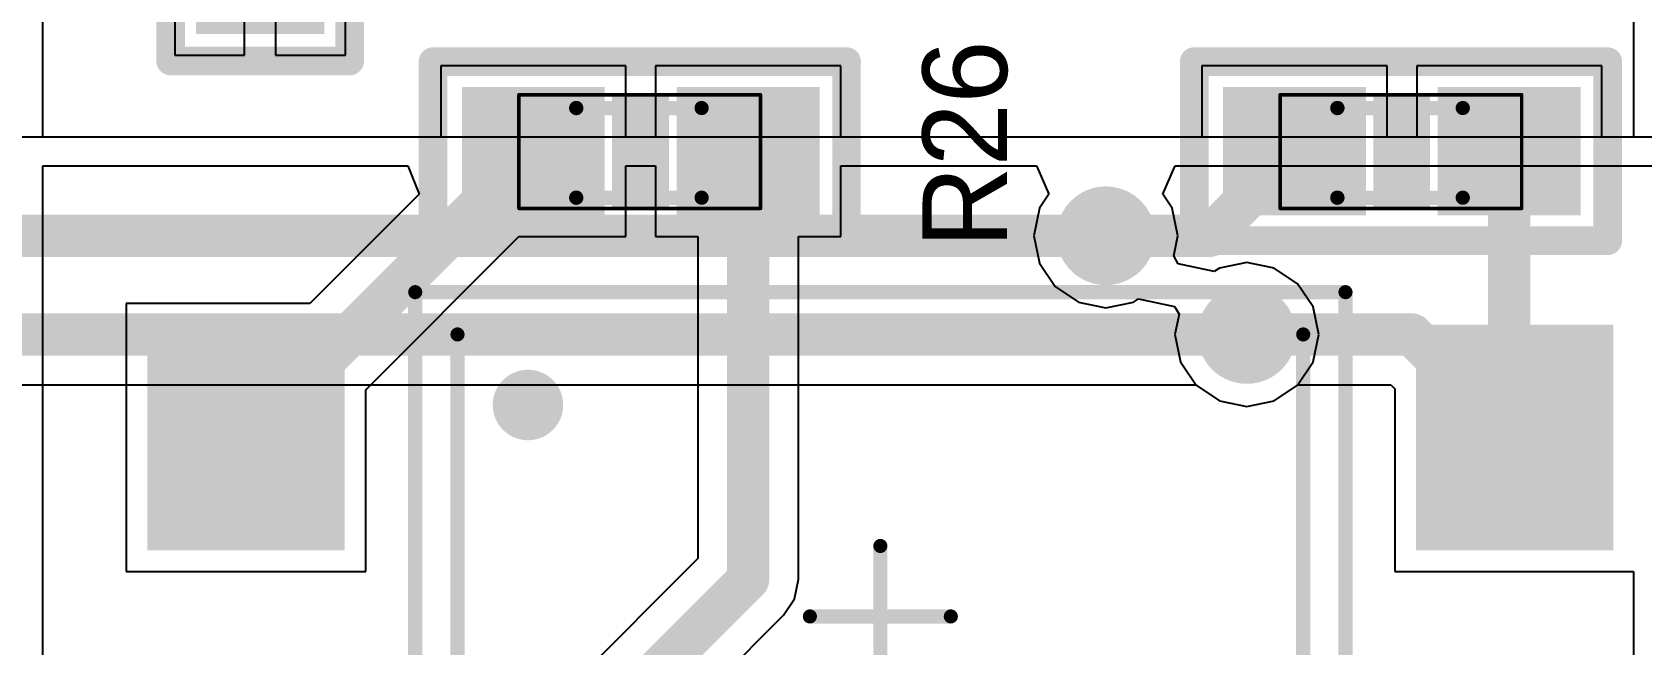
# Model space of a CAD drawing. Header units: millimetres. Extents: x 59 to 152, y 30 to 146.
# Drawn here: x 126.18 to 137.6, y 120.2 to 124.54 of the extents above; entities that cross this region are included whole.
import ezdxf

# ---------------------------------------------------------------- set-up
doc = ezdxf.new("R2010")
doc.units = ezdxf.units.MM
for name, color, linetype in [('BottomLayer', 5, 'Continuous'), ('BottomSolder', 6, 'Continuous'), ('Mechanical13', 56, 'Continuous'), ('Mechanical15', 56, 'Continuous'), ('Mechanical16', 56, 'Continuous'), ('Mechanical6', 56, 'Continuous'), ('MultiLayer', 9, 'Continuous'), ('PadHoleLayer', 156, 'Continuous'), ('TopLayer', 1, 'Continuous'), ('TopOverlay', 2, 'Continuous'), ('TopPaste', 8, 'Continuous'), ('TopSolder', 216, 'Continuous'), ('ViaHoleLayer', 16, 'Continuous')]:
    doc.layers.add(name, color=color, linetype=linetype)

# ---------------------------------------------------------------- blocks, each defined once
blk = doc.blocks.new('C0603_190')
at = {"layer": 'Mechanical16'}
for points, const_width in [([(-0.85, 0.406), (0.864, 0.406)], 0.0254), ([(-0.85, 0.406), (-0.85, -0.4)], 0.0254), ([(-0.432, 0.33), (0.457, 0.33)], 0.102), ([(0.864, 0.406), (0.864, -0.4)], 0.0254), ([(-0.432, -0.306), (0.457, -0.306)], 0.102), ([(-0.85, -0.4), (0.864, -0.4)], 0.0254)]:
    blk.add_lwpolyline(points, dxfattribs=dict(at, const_width=const_width))
for points, const_width in [([(-0.856, 0.406, 1), (-0.844, 0.406, 1)], 0.0127), ([(-0.856, 0.406, 1), (-0.844, 0.406, 1)], 0.0127), ([(-0.457, 0.33, 1), (-0.407, 0.33, 1)], 0.0508), ([(0.432, 0.33, 1), (0.483, 0.33, 1)], 0.0508), ([(0.857, 0.406, 1), (0.87, 0.406, 1)], 0.0127), ([(0.857, 0.406, 1), (0.87, 0.406, 1)], 0.0127), ([(-0.457, -0.306, 1), (-0.407, -0.306, 1)], 0.0508), ([(0.432, -0.306, 1), (0.483, -0.306, 1)], 0.0508), ([(-0.856, -0.4, 1), (-0.844, -0.4, 1)], 0.0127), ([(-0.856, -0.4, 1), (-0.844, -0.4, 1)], 0.0127), ([(0.857, -0.4, 1), (0.87, -0.4, 1)], 0.0127), ([(0.857, -0.4, 1), (0.87, -0.4, 1)], 0.0127)]:
    blk.add_lwpolyline(points, format="xyb", close=True, dxfattribs=dict(at, const_width=const_width))
for points in [[(-0.837, -0.4), (-0.431, -0.4), (-0.837, 0.406), (-0.431, 0.406)], [(0.433, -0.4), (0.839, -0.4), (0.433, 0.406), (0.839, 0.406)]]:
    blk.add_solid(points, dxfattribs=at)
at = {"layer": 'Mechanical6'}
blk.add_solid([(-0.2, -0.4), (0.203, -0.4), (-0.2, 0.406), (0.203, 0.406)], dxfattribs=at)
at = {"layer": 'TopLayer'}
for points in [[(-1.219, -0.406), (-0.305, -0.406), (-1.219, 0.406), (-0.305, 0.406)], [(0.305, -0.406), (1.219, -0.406), (0.305, 0.406), (1.219, 0.406)]]:
    blk.add_solid(points, dxfattribs=at)
at = {"layer": 'TopOverlay', "const_width": 0.203}
for points in [[(-1.46, 0.635), (1.473, 0.635)], [(-1.46, 0.635), (-1.46, -0.635)], [(1.473, 0.635), (1.473, -0.635)], [(-1.46, -0.635), (1.473, -0.635)]]:
    blk.add_lwpolyline(points, dxfattribs=at)
at = {"layer": 'TopOverlay', "const_width": 0.102}
for points in [[(-1.511, 0.635, 1), (-1.41, 0.635, 1)], [(-1.511, 0.635, 1), (-1.41, 0.635, 1)], [(1.422, 0.635, 1), (1.524, 0.635, 1)], [(1.422, 0.635, 1), (1.524, 0.635, 1)], [(-1.511, -0.635, 1), (-1.41, -0.635, 1)], [(-1.511, -0.635, 1), (-1.41, -0.635, 1)], [(1.422, -0.635, 1), (1.524, -0.635, 1)], [(1.422, -0.635, 1), (1.524, -0.635, 1)]]:
    blk.add_lwpolyline(points, format="xyb", close=True, dxfattribs=at)
at = {"layer": 'TopPaste'}
for points in [[(-1.219, -0.406), (-0.305, -0.406), (-1.219, 0.406), (-0.305, 0.406)], [(0.305, -0.406), (1.219, -0.406), (0.305, 0.406), (1.219, 0.406)]]:
    blk.add_solid(points, dxfattribs=at)
at = {"layer": 'TopSolder'}
for points in [[(-1.269, -0.456), (-0.255, -0.456), (-1.269, 0.456), (-0.255, 0.456)], [(0.255, -0.456), (1.269, -0.456), (0.255, 0.456), (1.269, 0.456)]]:
    blk.add_solid(points, dxfattribs=at)
blk = doc.blocks.new('R0603_278')
at = {"layer": 'Mechanical16'}
for points, const_width in [([(-0.85, 0.406), (-0.85, -0.4)], 0.0254), ([(0.864, 0.406), (-0.85, 0.406)], 0.0254), ([(0.457, 0.33), (-0.432, 0.33)], 0.102), ([(0.864, 0.406), (0.864, -0.4)], 0.0254), ([(0.457, -0.306), (-0.432, -0.306)], 0.102), ([(0.864, -0.4), (-0.85, -0.4)], 0.0254)]:
    blk.add_lwpolyline(points, dxfattribs=dict(at, const_width=const_width))
for points, const_width in [([(-0.856, 0.406, 1), (-0.844, 0.406, 1)], 0.0127), ([(-0.856, 0.406, 1), (-0.844, 0.406, 1)], 0.0127), ([(-0.457, 0.33, 1), (-0.407, 0.33, 1)], 0.0508), ([(0.432, 0.33, 1), (0.483, 0.33, 1)], 0.0508), ([(0.857, 0.406, 1), (0.87, 0.406, 1)], 0.0127), ([(0.857, 0.406, 1), (0.87, 0.406, 1)], 0.0127), ([(-0.457, -0.306, 1), (-0.407, -0.306, 1)], 0.0508), ([(0.432, -0.306, 1), (0.483, -0.306, 1)], 0.0508), ([(-0.856, -0.4, 1), (-0.844, -0.4, 1)], 0.0127), ([(-0.856, -0.4, 1), (-0.844, -0.4, 1)], 0.0127), ([(0.857, -0.4, 1), (0.87, -0.4, 1)], 0.0127), ([(0.857, -0.4, 1), (0.87, -0.4, 1)], 0.0127)]:
    blk.add_lwpolyline(points, format="xyb", close=True, dxfattribs=dict(at, const_width=const_width))
for points in [[(-0.838, -0.4), (-0.432, -0.4), (-0.838, 0.406), (-0.432, 0.406)], [(0.432, -0.4), (0.838, -0.4), (0.432, 0.406), (0.838, 0.406)]]:
    blk.add_solid(points, dxfattribs=at)
at = {"layer": 'Mechanical6'}
blk.add_solid([(-0.2, -0.4), (0.203, -0.4), (-0.2, 0.406), (0.203, 0.406)], dxfattribs=at)
at = {"layer": 'TopLayer'}
for points in [[(-1.219, -0.406), (-0.305, -0.406), (-1.219, 0.406), (-0.305, 0.406)], [(0.305, -0.406), (1.219, -0.406), (0.305, 0.406), (1.219, 0.406)]]:
    blk.add_solid(points, dxfattribs=at)
at = {"layer": 'TopOverlay', "const_width": 0.203}
for points in [[(-1.46, 0.635), (-1.46, -0.635)], [(1.473, 0.635), (-1.46, 0.635)], [(1.473, 0.635), (1.473, -0.635)], [(1.473, -0.635), (-1.46, -0.635)]]:
    blk.add_lwpolyline(points, dxfattribs=at)
at = {"layer": 'TopOverlay', "const_width": 0.102}
for points in [[(-1.511, 0.635, 1), (-1.41, 0.635, 1)], [(-1.511, 0.635, 1), (-1.41, 0.635, 1)], [(1.422, 0.635, 1), (1.524, 0.635, 1)], [(1.422, 0.635, 1), (1.524, 0.635, 1)], [(-1.511, -0.635, 1), (-1.41, -0.635, 1)], [(-1.511, -0.635, 1), (-1.41, -0.635, 1)], [(1.422, -0.635, 1), (1.524, -0.635, 1)], [(1.422, -0.635, 1), (1.524, -0.635, 1)]]:
    blk.add_lwpolyline(points, format="xyb", close=True, dxfattribs=at)
at = {"layer": 'TopPaste'}
for points in [[(-1.219, -0.406), (-0.305, -0.406), (-1.219, 0.406), (-0.305, 0.406)], [(0.305, -0.406), (1.219, -0.406), (0.305, 0.406), (1.219, 0.406)]]:
    blk.add_solid(points, dxfattribs=at)
at = {"layer": 'TopSolder'}
for points in [[(-1.269, -0.456), (-0.255, -0.456), (-1.269, 0.456), (-0.255, 0.456)], [(0.255, -0.456), (1.269, -0.456), (0.255, 0.456), (1.269, 0.456)]]:
    blk.add_solid(points, dxfattribs=at)
blk = doc.blocks.new('R0603_285')
at = {"layer": 'Mechanical16'}
for points, const_width in [([(-0.85, 0.406), (-0.85, -0.4)], 0.0254), ([(0.864, 0.406), (-0.85, 0.406)], 0.0254), ([(0.457, 0.33), (-0.432, 0.33)], 0.102), ([(0.864, 0.406), (0.864, -0.4)], 0.0254), ([(0.457, -0.306), (-0.432, -0.306)], 0.102), ([(0.864, -0.4), (-0.85, -0.4)], 0.0254)]:
    blk.add_lwpolyline(points, dxfattribs=dict(at, const_width=const_width))
for points, const_width in [([(-0.856, 0.406, 1), (-0.844, 0.406, 1)], 0.0127), ([(-0.856, 0.406, 1), (-0.844, 0.406, 1)], 0.0127), ([(-0.457, 0.33, 1), (-0.407, 0.33, 1)], 0.0508), ([(0.432, 0.33, 1), (0.483, 0.33, 1)], 0.0508), ([(0.857, 0.406, 1), (0.87, 0.406, 1)], 0.0127), ([(0.857, 0.406, 1), (0.87, 0.406, 1)], 0.0127), ([(-0.457, -0.306, 1), (-0.407, -0.306, 1)], 0.0508), ([(0.432, -0.306, 1), (0.483, -0.306, 1)], 0.0508), ([(-0.856, -0.4, 1), (-0.844, -0.4, 1)], 0.0127), ([(-0.856, -0.4, 1), (-0.844, -0.4, 1)], 0.0127), ([(0.857, -0.4, 1), (0.87, -0.4, 1)], 0.0127), ([(0.857, -0.4, 1), (0.87, -0.4, 1)], 0.0127)]:
    blk.add_lwpolyline(points, format="xyb", close=True, dxfattribs=dict(at, const_width=const_width))
for points in [[(-0.838, -0.4), (-0.432, -0.4), (-0.838, 0.406), (-0.432, 0.406)], [(0.432, -0.4), (0.838, -0.4), (0.432, 0.406), (0.838, 0.406)]]:
    blk.add_solid(points, dxfattribs=at)
at = {"layer": 'Mechanical6'}
blk.add_solid([(-0.2, -0.4), (0.203, -0.4), (-0.2, 0.406), (0.203, 0.406)], dxfattribs=at)
at = {"layer": 'TopLayer'}
for points in [[(-1.219, -0.406), (-0.305, -0.406), (-1.219, 0.406), (-0.305, 0.406)], [(0.305, -0.406), (1.219, -0.406), (0.305, 0.406), (1.219, 0.406)]]:
    blk.add_solid(points, dxfattribs=at)
at = {"layer": 'TopOverlay', "const_width": 0.203}
for points in [[(-1.46, 0.635), (-1.46, -0.635)], [(1.473, 0.635), (-1.46, 0.635)], [(1.473, 0.635), (1.473, -0.635)], [(1.473, -0.635), (-1.46, -0.635)]]:
    blk.add_lwpolyline(points, dxfattribs=at)
at = {"layer": 'TopOverlay', "const_width": 0.102}
for points in [[(-1.511, 0.635, 1), (-1.41, 0.635, 1)], [(-1.511, 0.635, 1), (-1.41, 0.635, 1)], [(1.422, 0.635, 1), (1.524, 0.635, 1)], [(1.422, 0.635, 1), (1.524, 0.635, 1)], [(-1.511, -0.635, 1), (-1.41, -0.635, 1)], [(-1.511, -0.635, 1), (-1.41, -0.635, 1)], [(1.422, -0.635, 1), (1.524, -0.635, 1)], [(1.422, -0.635, 1), (1.524, -0.635, 1)]]:
    blk.add_lwpolyline(points, format="xyb", close=True, dxfattribs=at)
at = {"layer": 'TopPaste'}
for points in [[(-1.219, -0.406), (-0.305, -0.406), (-1.219, 0.406), (-0.305, 0.406)], [(0.305, -0.406), (1.219, -0.406), (0.305, 0.406), (1.219, 0.406)]]:
    blk.add_solid(points, dxfattribs=at)
at = {"layer": 'TopSolder'}
for points in [[(-1.269, -0.456), (-0.255, -0.456), (-1.269, 0.456), (-0.255, 0.456)], [(0.255, -0.456), (1.269, -0.456), (0.255, 0.456), (1.269, 0.456)]]:
    blk.add_solid(points, dxfattribs=at)
blk = doc.blocks.new('LTV_816S_313')
at = {"layer": 'Mechanical13', "const_width": 0.1}
for points in [[(-2.3, -3.3), (-2.3, 3.3)], [(2.3, 3.3), (-2.3, 3.3)], [(2.3, -3.3), (2.3, 3.3)], [(2.3, -3.3), (-2.3, -3.3)]]:
    blk.add_lwpolyline(points, dxfattribs=at)
at = {"layer": 'Mechanical13', "const_width": 0.05}
for points in [[(-2.325, 3.3, 1), (-2.275, 3.3, 1)], [(-2.325, 3.3, 1), (-2.275, 3.3, 1)], [(2.275, 3.3, 1), (2.325, 3.3, 1)], [(2.275, 3.3, 1), (2.325, 3.3, 1)], [(-2.325, -3.3, 1), (-2.275, -3.3, 1)], [(-2.325, -3.3, 1), (-2.275, -3.3, 1)], [(2.275, -3.3, 1), (2.325, -3.3, 1)], [(2.275, -3.3, 1), (2.325, -3.3, 1)]]:
    blk.add_lwpolyline(points, format="xyb", close=True, dxfattribs=at)
at = {"layer": 'Mechanical15'}
for points, const_width in [([(2.3, 3.3), (-2.3, 3.3)], 0.05), ([(-2.3, -3.3), (-2.3, 3.3)], 0.05), ([(2.3, -3.3), (2.3, 3.3)], 0.05), ([(0, -0.5), (0, 0.5)], 0.1), ([(0.5, 0), (-0.5, 0)], 0.1), ([(2.3, -3.3), (-2.3, -3.3)], 0.05)]:
    blk.add_lwpolyline(points, dxfattribs=dict(at, const_width=const_width))
for points, const_width in [([(-2.312, 3.3, 1), (-2.288, 3.3, 1)], 0.025), ([(-2.312, 3.3, 1), (-2.288, 3.3, 1)], 0.025), ([(2.288, 3.3, 1), (2.312, 3.3, 1)], 0.025), ([(2.288, 3.3, 1), (2.312, 3.3, 1)], 0.025), ([(-0.025, 0.5, 1), (0.025, 0.5, 1)], 0.05), ([(-0.525, 0, 1), (-0.475, 0, 1)], 0.05), ([(0.475, 0, 1), (0.525, 0, 1)], 0.05), ([(-0.025, -0.5, 1), (0.025, -0.5, 1)], 0.05), ([(-2.312, -3.3, 1), (-2.288, -3.3, 1)], 0.025), ([(-2.312, -3.3, 1), (-2.288, -3.3, 1)], 0.025), ([(2.288, -3.3, 1), (2.312, -3.3, 1)], 0.025), ([(2.288, -3.3, 1), (2.312, -3.3, 1)], 0.025)]:
    blk.add_lwpolyline(points, format="xyb", close=True, dxfattribs=dict(at, const_width=const_width))
at = {"layer": 'PadHoleLayer'}
for points in [[(-1.27, 4.5), (-1.27, 4.5, -1), (-1.27, 4.5), (-1.27, 4.5, -1)], [(1.27, 4.5), (1.27, 4.5, -1), (1.27, 4.5), (1.27, 4.5, -1)], [(-1.27, -4.5), (-1.27, -4.5, -1), (-1.27, -4.5), (-1.27, -4.5, -1)], [(1.27, -4.5), (1.27, -4.5, -1), (1.27, -4.5), (1.27, -4.5, -1)]]:
    blk.add_lwpolyline(points, format="xyb", close=True, dxfattribs=at)
at = {"layer": 'TopLayer'}
for points in [[(-2.02, 3.85), (-0.52, 3.85), (-2.02, 5.15), (-0.52, 5.15)], [(0.52, 3.85), (2.02, 3.85), (0.52, 5.15), (2.02, 5.15)], [(-2.02, -5.15), (-0.52, -5.15), (-2.02, -3.85), (-0.52, -3.85)], [(0.52, -5.15), (2.02, -5.15), (0.52, -3.85), (2.02, -3.85)]]:
    blk.add_solid(points, dxfattribs=at)
at = {"layer": 'TopOverlay', "const_width": 0.1}
for points in [[(2, 3), (-2, 3)], [(-2, -3), (-2, 3)], [(2, -3), (2, 3)], [(2, -3), (-2, -3)]]:
    blk.add_lwpolyline(points, dxfattribs=at)
at = {"layer": 'TopOverlay'}
for points, const_width in [([(-2.025, 3, 1), (-1.975, 3, 1)], 0.05), ([(-2.025, 3, 1), (-1.975, 3, 1)], 0.05), ([(1.975, 3, 1), (2.025, 3, 1)], 0.05), ([(1.975, 3, 1), (2.025, 3, 1)], 0.05), ([(-1.375, -2.5, 1), (-1.625, -2.5, 1)], 0.25), ([(-1.687, -2.5, 1), (-1.563, -2.5, 1)], 0.125), ([(-1.437, -2.5, 1), (-1.312, -2.5, 1)], 0.125), ([(-2.025, -3, 1), (-1.975, -3, 1)], 0.05), ([(-2.025, -3, 1), (-1.975, -3, 1)], 0.05), ([(1.975, -3, 1), (2.025, -3, 1)], 0.05), ([(1.975, -3, 1), (2.025, -3, 1)], 0.05)]:
    blk.add_lwpolyline(points, format="xyb", close=True, dxfattribs=dict(at, const_width=const_width))
at = {"layer": 'TopPaste'}
for points in [[(-2.02, 3.85), (-0.52, 3.85), (-2.02, 5.15), (-0.52, 5.15)], [(0.52, 3.85), (2.02, 3.85), (0.52, 5.15), (2.02, 5.15)], [(-2.02, -5.15), (-0.52, -5.15), (-2.02, -3.85), (-0.52, -3.85)], [(0.52, -5.15), (2.02, -5.15), (0.52, -3.85), (2.02, -3.85)]]:
    blk.add_solid(points, dxfattribs=at)
at = {"layer": 'TopSolder'}
for points in [[(-2.07, 3.8), (-0.47, 3.8), (-2.07, 5.2), (-0.47, 5.2)], [(0.47, 3.8), (2.07, 3.8), (0.47, 5.2), (2.07, 5.2)], [(-2.07, -5.2), (-0.47, -5.2), (-2.07, -3.8), (-0.47, -3.8)], [(0.47, -5.2), (2.07, -5.2), (0.47, -3.8), (2.07, -3.8)]]:
    blk.add_solid(points, dxfattribs=at)

msp = doc.modelspace()

# ---------------------------------------------------------------- linework, layer by layer
at = {"layer": 'BottomLayer'}
for p, q in [((139.1, 123.8), (89.368, 123.8)), ((134.204, 123.396), (134.289, 123.592)), ((134.289, 123.592), (134.292, 123.596)), ((134.292, 123.596), (139.1, 123.596)), ((134.271, 123.295), (134.204, 123.396)), ((134.31, 123.1), (134.271, 123.295)), ((134.281, 122.957), (134.31, 123.1)), ((134.312, 122.902), (134.281, 122.957)), ((134.569, 122.847), (134.312, 122.902)), ((134.8, 122.91), (134.605, 122.871)), ((134.995, 122.871), (134.8, 122.91)), ((134.605, 122.871), (134.569, 122.847)), ((135.16, 122.76), (134.995, 122.871)), ((135.271, 122.595), (135.16, 122.76)), ((135.31, 122.4), (135.271, 122.595)), ((135.271, 122.205), (135.31, 122.4)), ((135.16, 122.04), (135.271, 122.205)), ((122.494, 122.043), (134.437, 122.043)), ((134.437, 122.043), (134.44, 122.04)), ((134.44, 122.04), (134.605, 121.929)), ((134.995, 121.929), (135.16, 122.04)), ((134.605, 121.929), (134.8, 121.89)), ((134.8, 121.89), (134.995, 121.929))]:
    msp.add_line(p, q, dxfattribs=at)
for points, const_width in [([(133.65, 123.1, 1), (133.95, 123.1, 1)], 0.3), ([(133.725, 123.1, 1), (133.875, 123.1, 1)], 0.15), ([(134.65, 122.4, 1), (134.95, 122.4, 1)], 0.3), ([(134.725, 122.4, 1), (134.875, 122.4, 1)], 0.15)]:
    msp.add_lwpolyline(points, format="xyb", close=True, dxfattribs=dict(at, const_width=const_width))
at = {"layer": 'BottomLayer', "const_width": 0.3}
for points in [[(121.3, 123.1), (133.8, 123.1)], [(88.474, 122.4), (134.8, 122.4)]]:
    msp.add_lwpolyline(points, dxfattribs=at)
at = {"layer": 'BottomSolder', "const_width": 0.35}
for points in [[(133.625, 123.1, 1), (133.975, 123.1, 1)], [(134.625, 122.4, 1), (134.975, 122.4, 1)]]:
    msp.add_lwpolyline(points, format="xyb", close=True, dxfattribs=at)
at = {"layer": 'MultiLayer', "const_width": 0.3}
for points in [[(133.65, 123.1, 1), (133.95, 123.1, 1)], [(134.65, 122.4, 1), (134.95, 122.4, 1)]]:
    msp.add_lwpolyline(points, format="xyb", close=True, dxfattribs=at)
at = {"layer": 'TopLayer'}
for p, q in [((126.257, 123.8), (126.257, 127.2)), ((137.543, 126.252), (137.543, 123.8)), ((127.194, 124.928), (127.194, 124.381)), ((127.69, 124.381), (127.69, 124.928)), ((127.91, 124.928), (127.91, 124.381)), ((128.406, 124.381), (128.406, 124.928)), ((127.194, 124.381), (127.69, 124.381)), ((127.91, 124.381), (128.406, 124.381)), ((130.395, 124.306), (129.081, 124.306)), ((129.081, 124.306), (129.081, 123.8)), ((130.395, 123.8), (130.395, 124.306)), ((131.919, 124.306), (130.605, 124.306)), ((130.605, 124.306), (130.605, 123.8)), ((131.919, 123.8), (131.919, 124.306)), ((135.795, 124.306), (134.481, 124.306)), ((134.481, 124.306), (134.481, 123.8)), ((135.795, 123.8), (135.795, 124.306)), ((137.319, 124.306), (136.005, 124.306)), ((136.005, 124.306), (136.005, 123.8)), ((137.319, 123.8), (137.319, 124.306)), ((129.081, 123.8), (126.257, 123.8)), ((130.605, 123.8), (130.395, 123.8)), ((134.481, 123.8), (131.919, 123.8)), ((136.005, 123.8), (135.795, 123.8)), ((137.543, 123.8), (137.319, 123.8)), ((126.257, 92.1), (126.257, 123.596)), ((126.257, 123.596), (128.847, 123.596)), ((128.847, 123.596), (128.929, 123.396)), ((130.395, 123.094), (130.395, 123.596)), ((130.395, 123.596), (130.605, 123.596)), ((130.605, 123.596), (130.605, 123.094)), ((131.919, 123.094), (131.919, 123.596)), ((131.919, 123.596), (133.308, 123.596)), ((133.308, 123.596), (133.311, 123.592)), ((133.311, 123.592), (133.396, 123.396)), ((128.929, 123.396), (128.153, 122.62)), ((133.396, 123.396), (133.329, 123.295)), ((133.329, 123.295), (133.29, 123.1)), ((128.55, 122.007), (129.636, 123.094)), ((129.636, 123.094), (130.395, 123.094)), ((130.605, 123.094), (130.905, 123.094)), ((130.905, 123.094), (130.905, 120.81)), ((131.619, 120.662), (131.619, 123.094)), ((131.619, 123.094), (131.919, 123.094)), ((133.29, 123.1), (133.329, 122.905)), ((133.329, 122.905), (133.44, 122.74)), ((133.44, 122.74), (133.605, 122.629)), ((133.995, 122.629), (134.031, 122.653)), ((134.031, 122.653), (134.288, 122.598)), ((128.153, 122.62), (126.85, 122.62)), ((126.85, 122.62), (126.85, 120.72)), ((133.605, 122.629), (133.8, 122.59)), ((133.8, 122.59), (133.995, 122.629)), ((134.288, 122.598), (134.319, 122.543)), ((134.319, 122.543), (134.29, 122.4)), ((134.29, 122.4), (134.329, 122.205)), ((134.329, 122.205), (134.44, 122.04)), ((128.55, 120.72), (128.55, 122.007)), ((134.44, 122.04), (134.605, 121.929)), ((134.995, 121.929), (135.16, 122.04)), ((135.16, 122.04), (135.163, 122.043)), ((135.163, 122.043), (135.822, 122.043)), ((135.822, 122.043), (135.85, 122.015)), ((135.85, 122.015), (135.85, 120.72)), ((134.605, 121.929), (134.8, 121.89)), ((134.8, 121.89), (134.995, 121.929)), ((126.85, 120.72), (128.55, 120.72)), ((130.905, 120.81), (128.735, 118.639)), ((135.85, 120.72), (137.543, 120.72)), ((137.543, 120.72), (137.543, 120.08)), ((131.592, 120.525), (131.619, 120.662)), ((131.514, 120.41), (131.592, 120.525)), ((127.757, 116.652), (131.514, 120.41))]:
    msp.add_line(p, q, dxfattribs=at)
at = {"layer": 'TopLayer', "const_width": 0.3}
for points in [[(127.708, 121.67), (129.738, 123.7)], [(129.887, 123.551), (130.022, 123.687)], [(131.262, 120.662), (131.262, 123.7)], [(134.538, 123.1), (135.138, 123.7)], [(136.662, 121.708), (136.662, 123.7)], [(133.8, 123.1), (134.538, 123.1)], [(134.8, 122.4), (135.97, 122.4)], [(135.97, 122.4), (136.662, 121.708)], [(136.7, 121.968), (137.002, 121.666)], [(136.7, 121.67), (136.7, 121.968)], [(136.662, 121.708), (136.7, 121.67)], [(127.7, 121.67), (127.708, 121.67)], [(127.4, 116.8), (131.262, 120.662)]]:
    msp.add_lwpolyline(points, dxfattribs=at)
at = {"layer": 'TopLayer'}
for points, const_width in [([(129.663, 123.7, 1), (129.813, 123.7, 1)], 0.15), ([(129.947, 123.687, 1), (130.097, 123.687, 1)], 0.15), ([(131.187, 123.7, 1), (131.337, 123.7, 1)], 0.15), ([(135.063, 123.7, 1), (135.213, 123.7, 1)], 0.15), ([(136.587, 123.7, 1), (136.737, 123.7, 1)], 0.15), ([(129.812, 123.551, 1), (129.962, 123.551, 1)], 0.15), ([(133.65, 123.1, 1), (133.95, 123.1, 1)], 0.3), ([(133.725, 123.1, 1), (133.875, 123.1, 1)], 0.15), ([(134.463, 123.1, 1), (134.613, 123.1, 1)], 0.15), ([(134.463, 123.1, 1), (134.613, 123.1, 1)], 0.15), ([(134.65, 122.4, 1), (134.95, 122.4, 1)], 0.3), ([(134.725, 122.4, 1), (134.875, 122.4, 1)], 0.15), ([(135.895, 122.4, 1), (136.045, 122.4, 1)], 0.15), ([(135.895, 122.4, 1), (136.045, 122.4, 1)], 0.15), ([(136.625, 121.968, 1), (136.775, 121.968, 1)], 0.15), ([(136.625, 121.968, 1), (136.775, 121.968, 1)], 0.15), ([(136.587, 121.708, 1), (136.737, 121.708, 1)], 0.15), ([(136.587, 121.708, 1), (136.737, 121.708, 1)], 0.15), ([(136.587, 121.708, 1), (136.737, 121.708, 1)], 0.15), ([(127.625, 121.67, 1), (127.775, 121.67, 1)], 0.15), ([(127.633, 121.67, 1), (127.783, 121.67, 1)], 0.15), ([(127.633, 121.67, 1), (127.783, 121.67, 1)], 0.15), ([(136.625, 121.67, 1), (136.775, 121.67, 1)], 0.15), ([(136.625, 121.67, 1), (136.775, 121.67, 1)], 0.15), ([(136.927, 121.666, 1), (137.077, 121.666, 1)], 0.15), ([(131.187, 120.662, 1), (131.337, 120.662, 1)], 0.15), ([(131.187, 120.662, 1), (131.337, 120.662, 1)], 0.15)]:
    msp.add_lwpolyline(points, format="xyb", close=True, dxfattribs=dict(at, const_width=const_width))
at = {"layer": 'TopSolder', "const_width": 0.35}
for points in [[(133.625, 123.1, 1), (133.975, 123.1, 1)], [(134.625, 122.4, 1), (134.975, 122.4, 1)]]:
    msp.add_lwpolyline(points, format="xyb", close=True, dxfattribs=at)
at = {"layer": 'ViaHoleLayer', "const_width": 0.15}
for points in [[(133.725, 123.1, 1), (133.875, 123.1, 1)], [(134.725, 122.4, 1), (134.875, 122.4, 1)]]:
    msp.add_lwpolyline(points, format="xyb", close=True, dxfattribs=at)

# ---------------------------------------------------------------- block references
for name, p, rotation in [('C0603_190', (127.8, 125.8), 90), ('R0603_278', (130.5, 123.7), 180), ('R0603_285', (135.9, 123.7), 180), ('LTV_816S_313', (132.2, 120.4), 270)]:
    msp.add_blockref(name, p, dxfattribs=dict(rotation=rotation))

# ---------------------------------------------------------------- texts
at = {"layer": 'TopOverlay'}
msp.add_text('R26', height=0.6, rotation=90, dxfattribs=at).set_placement((133.099, 123.013))

doc.saveas('drawing.dxf')
